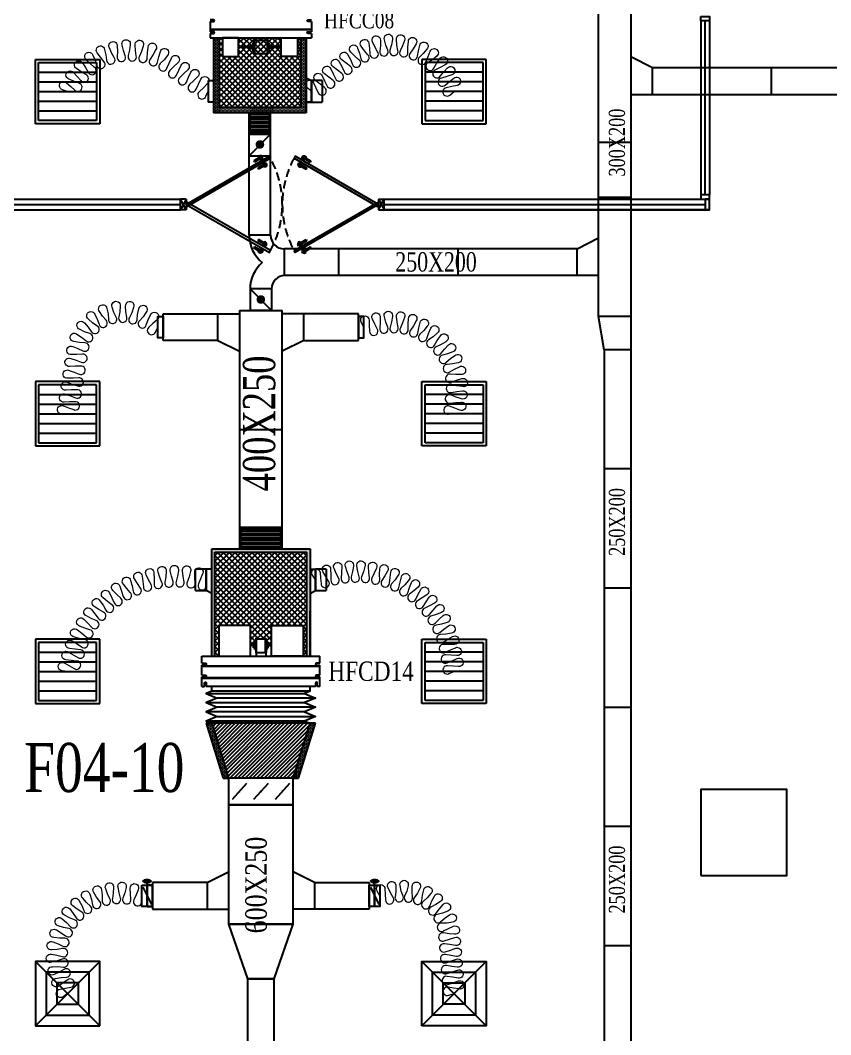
# Model space of a CAD drawing. Header units: metres. Extents: x 352651 to 1421851, y -87441 to -24441.
# Drawn here: x 658941 to 666491, y -66743 to -57295 of the extents above; entities that cross this region are included whole.
import ezdxf
from ezdxf.enums import TextEntityAlignment as Align

# ---------------------------------------------------------------- set-up
doc = ezdxf.new("R2010")
doc.units = ezdxf.units.M
doc.header["$LTSCALE"] = 300
doc.header["$MEASUREMENT"] = 0
doc.linetypes.add('DASHED2', pattern=[0.375, 0.25, -0.125])
for name, color, linetype in [('bat noi mem', 4, 'CONTINUOUS'), ('CUA', 8, 'CONTINUOUS'), ('CUAGIO', 2, 'CONTINUOUS'), ('KHUAT', 8, 'DASHED2'), ('KT', 1, 'CONTINUOUS'), ('thiet bi', 11, 'CONTINUOUS'), ('vach', 6, 'CONTINUOUS')]:
    doc.layers.add(name, color=color, linetype=linetype)
doc.layers.add('noi mem', color=5, linetype='BATTING', lineweight=0)
doc.styles.add('PHU', font='vntimeh.shx', dxfattribs={"width": 0.8})
doc.styles.add('ROMANS', font='romans.shx', dxfattribs={"width": 0.75, "bigfont": 'romancvn.shx'})
doc.styles.add('VNCC-RMD', font='vntimeh.shx', dxfattribs={"width": 0.75, "height": 300, "bigfont": 'vns.shx'})
doc.linetypes.add('BATTING', pattern='A,0.0001,-0.1,[134,ltypeshp.shx,S=0.1,R=0,X=-0.1,Y=0],-0.2,[134,ltypeshp.shx,S=0.1,R=180,X=0.1,Y=0],-0.1', length=0.4001)
pattern_1 = [(180, (1216850.98, -6395.555), (-6.25, 12.5), [0, -12.5])]

# ---------------------------------------------------------------- blocks, each defined once
blk = doc.blocks.new('cot1')
at = {"layer": 'vach'}
blk.add_lwpolyline([(-400, -400), (400, -400), (400, 400), (-400, 400)], close=True, dxfattribs=at)
blk = doc.blocks.new('SAG')
at = {"layer": 'CUAGIO'}
for p, q in [((-300, 300), (-300, -300)), ((300, 300), (-300, 300)), ((300, -300), (300, 300)), ((-300, -300), (300, -300))]:
    blk.add_line(p, q, dxfattribs=at)
at = {"layer": 'CUAGIO', "color": 8}
for p, q in [((-270, 270), (-270, -270)), ((270, 270), (-270, 270)), ((-180, -270), (-180, 270)), ((-90, -270), (-90, 270)), ((0, -270), (0, 270)), ((90, -270), (90, 270)), ((180, -270), (180, 270)), ((270, -270), (270, 270)), ((-270, -270), (270, -270))]:
    blk.add_line(p, q, dxfattribs=at)
blk = doc.blocks.new('SAD')
at = {"layer": 'CUAGIO', "color": 8}
for p, q in [((-300, -300), (300, 300)), ((300, -300), (-300, 300))]:
    blk.add_line(p, q, dxfattribs=at)
at = {"layer": 'CUAGIO'}
blk.add_lwpolyline([(300, -300), (300, 300), (-300, 300), (-300, -300)], close=True, dxfattribs=at)
at = {"layer": 'CUAGIO', "color": 8}
for points in [[(200, -200), (200, 200), (-200, 200), (-200, -200)], [(100, -100), (100, 100), (-100, 100), (-100, -100)]]:
    blk.add_lwpolyline(points, close=True, dxfattribs=at)
blk = doc.blocks.new('1-van gio D200')
at = {"layer": 'CUAGIO'}
h = blk.add_hatch(dxfattribs=at)
h.set_pattern_fill('ANSI31', color=256, scale=100, style=0)
edge = h.paths.add_edge_path()
edge.add_ellipse((486127, -58494), major_axis=(-38.1, 0), ratio=0.310482, start_angle=0, end_angle=360, ccw=False)
for p, q in [((486167, -58437.3), (486087.1, -58277.5)), ((486127, -58257.4), (486127, -58494))]:
    blk.add_line(p, q, dxfattribs=at)
at = {"layer": 'CUAGIO', "const_width": 3}
for points in [[(486127, -58457.4), (486177, -58457.4), (486177, -58257.4), (486077, -58257.4), (486077, -58457.4), (486127, -58457.4)], [(486167, -58437.3), (486087.1, -58277.5)], [(486127, -58257.4), (486127, -58494)]]:
    blk.add_lwpolyline(points, dxfattribs=at)
at = {"layer": 'CUAGIO'}
blk.add_lwpolyline([(486177, -58457.4), (486077, -58457.4), (486077, -58257.4), (486177, -58257.4)], close=True, dxfattribs=at)
at = {"layer": 'CUAGIO', "const_width": 5.35}
blk.add_lwpolyline([(486130.7, -58357.4, -1), (486123.3, -58357.4, -1)], format="xyb", close=True, dxfattribs=at)
at = {"layer": 'CUAGIO', "extrusion": (0, 0, -1)}
blk.add_ellipse((486127, -58494), major_axis=(-38.1, 0), ratio=0.310482, start_param=-1.570796, end_param=4.712389, dxfattribs=at)
blk = doc.blocks.new('bac noi mem')
at = {"layer": 'bat noi mem'}
for p, q in [((493886.7, -64673), (493866.7, -64693)), ((494066.7, -64693), (493866.7, -64693)), ((493866.7, -64693), (493886.7, -64713)), ((493886.7, -64713), (493866.7, -64733)), ((494046.7, -64673), (493886.7, -64673)), ((494046.7, -64713), (493886.7, -64713)), ((494046.7, -64673), (494066.7, -64693)), ((494066.7, -64693), (494046.7, -64713)), ((494046.7, -64713), (494066.7, -64733)), ((494066.7, -64733), (493866.7, -64733)), ((493866.7, -64733), (493886.7, -64753)), ((493886.7, -64753), (493866.7, -64773)), ((494066.7, -64773), (493866.7, -64773)), ((493866.7, -64773), (493886.7, -64793)), ((493886.7, -64793), (493866.7, -64813)), ((494046.7, -64753), (493886.7, -64753)), ((494046.7, -64793), (493886.7, -64793)), ((494066.7, -64733), (494046.7, -64753)), ((494046.7, -64753), (494066.7, -64773)), ((494066.7, -64773), (494046.7, -64793)), ((494046.7, -64793), (494066.7, -64813)), ((494066.7, -64813), (493866.7, -64813)), ((493866.7, -64813), (493886.7, -64833)), ((493886.7, -64833), (493866.7, -64853)), ((494066.7, -64853), (493866.7, -64853)), ((493866.7, -64853), (493886.7, -64873)), ((494046.7, -64833), (493886.7, -64833)), ((494046.7, -64873), (493886.7, -64873)), ((494066.7, -64813), (494046.7, -64833)), ((494046.7, -64833), (494066.7, -64853)), ((494066.7, -64853), (494046.7, -64873))]:
    blk.add_line(p, q, dxfattribs=at)

msp = doc.modelspace()

# ---------------------------------------------------------------- hatches: boundary and pattern name
at = {"layer": 'CUAGIO'}
h = msp.add_hatch(dxfattribs=at)
h.set_pattern_fill('DOTS', color=256, scale=200, style=0)
h.set_pattern_definition([(0, (-168871.168, -113850.794), (6.25, 12.5), [0, -12.5])])
h.paths.add_polyline_path([(660792.4, -58107), (660792.4, -57457), (660742.4, -57457), (660742.4, -58157), (661604.4, -58157), (661604.4, -57457), (661554.4, -57457), (661554.4, -58107)])
at = {"layer": 'CUAGIO', "ltscale": 1.5}
h = msp.add_hatch(dxfattribs=at)
h.set_pattern_fill('ANSI37', color=9, scale=300, style=0)
h.set_pattern_definition([(45, (4500.133, 0), (-26.5165043, 26.5165043), []), (135, (4500.133, 0), (-26.5165043, -26.5165043), [])])
h.paths.add_polyline_path([(661554.4, -58107), (661554.4, -57457), (661522.1, -57457), (661522.1, -57632), (661372.1, -57632), (661372.1, -57549), (661266.9, -57549), (661266.9, -57564.7), (661256.3, -57564.7), (661256.3, -57524.3), (661266.9, -57524.3), (661266.9, -57539.9), (661372.1, -57539.9), (661372.1, -57457), (660974.6, -57457), (660974.6, -57632), (660824.6, -57632), (660824.6, -57457), (660792.4, -57457), (660792.4, -58107)])
h.paths.add_polyline_path([(661117.7, -57607.5, 0.725882), (661124.2, -57607.5)], flags=16)
h.paths.add_polyline_path([(661246.5, -57481.4, 0.725882), (661240, -57481.4), (661240, -57607.5, 0.725882), (661246.5, -57607.5)], flags=16)
h.paths.add_polyline_path([(661107.8, -57564.7), (661097.3, -57564.7), (661097.3, -57524.3), (661107.8, -57524.3)], flags=16)
at = {"layer": 'CUAGIO'}
h = msp.add_hatch(dxfattribs=at)
h.set_pattern_fill('DOTS', color=2, scale=200, style=0)
h.set_pattern_definition([(0, (62645.327, -32680.138), (6.25, 12.5), [0, -12.5])])
h.paths.add_polyline_path([(661610.2, -62247.6), (661610.2, -63217.6), (661640.2, -63217.6), (661640.2, -62217.6), (660724.2, -62217.6), (660724.2, -63217.6), (660754.2, -63217.6), (660754.2, -62247.6)])
at = {"layer": 'CUAGIO', "ltscale": 1.5}
h = msp.add_hatch(dxfattribs=at)
h.set_pattern_fill('ANSI37', color=9, scale=300, style=0)
h.set_pattern_definition([(45, (110060.286, -2617.093), (-26.5165043, 26.5165043), []), (135, (110060.286, -2617.093), (-26.5165043, -26.5165043), [])])
h.paths.add_polyline_path([(661085.4, -62931.6), (661085.4, -63119), (661114.8, -63119), (661114.8, -63098.8), (661125.3, -63098.8), (661125.3, -63083.1), (661135.2, -63083.1), (661135.2, -63058.1, -1), (661141.7, -63056), (661224.1, -63056, -1), (661230.5, -63058.1), (661230.5, -63083.1), (661240.4, -63083.1), (661240.4, -63098.8), (661251, -63098.8), (661251, -63119), (661280.4, -63119), (661280.4, -62931.6), (661575.4, -62931.6), (661575.4, -63217.6), (661610.2, -63217.6), (661610.2, -62247.6), (660754.2, -62247.6), (660754.2, -63217.6), (660790.4, -63217.6), (660790.4, -62931.6)])
at = {"layer": 'CUAGIO'}
h = msp.add_hatch(dxfattribs=at)
h.set_pattern_fill('DOTS', color=2, scale=200, angle=180, style=0)
h.set_pattern_definition(pattern_1)
h.paths.add_polyline_path([(660882.2, -64352.6), (660829.8, -64352.6), (660671.8, -63842.6), (660724.2, -63842.6)])
h = msp.add_hatch(dxfattribs=at)
h.set_pattern_fill('ANSI31', color=256, scale=200, style=0)
h.set_pattern_definition([(45, (-181458.08, -87768.71), (-17.6776695, 17.6776695), [])])
h.paths.add_polyline_path([(660724.2, -63842.6), (660882.2, -64352.6), (661482.2, -64352.6), (661640.2, -63842.6)])
h = msp.add_hatch(dxfattribs=at)
h.set_pattern_fill('DOTS', color=2, scale=200, angle=180, style=0)
h.set_pattern_definition(pattern_1)
h.paths.add_polyline_path([(661534.5, -64352.6), (661482.2, -64352.6), (661640.2, -63842.6), (661692.5, -63842.6)])

# ---------------------------------------------------------------- linework, layer by layer
at = {"layer": 'bat noi mem'}
for p, q in [((661382.2, -62017.6), (660982.2, -62017.6)), ((661002.2, -62017.6), (660982.2, -62037.6)), ((661382.2, -62037.6), (660982.2, -62037.6)), ((660982.2, -62037.6), (661002.2, -62057.6)), ((661002.2, -62057.6), (660982.2, -62077.6)), ((661362.2, -62057.6), (661002.2, -62057.6)), ((661362.2, -62017.6), (661382.2, -62037.6)), ((661382.2, -62037.6), (661362.2, -62057.6)), ((661362.2, -62057.6), (661382.2, -62077.6)), ((661382.2, -62077.6), (660982.2, -62077.6)), ((660982.2, -62077.6), (661002.2, -62097.6)), ((661002.2, -62097.6), (660982.2, -62117.6)), ((661382.2, -62117.6), (660982.2, -62117.6)), ((660982.2, -62117.6), (661002.2, -62137.6)), ((661002.2, -62137.6), (660982.2, -62157.6)), ((661382.2, -62157.6), (660982.2, -62157.6)), ((660982.2, -62157.6), (661002.2, -62177.6)), ((661362.2, -62097.6), (661002.2, -62097.6)), ((661362.2, -62137.6), (661002.2, -62137.6)), ((661382.2, -62077.6), (661362.2, -62097.6)), ((661362.2, -62097.6), (661382.2, -62117.6)), ((661382.2, -62117.6), (661362.2, -62137.6)), ((661362.2, -62137.6), (661382.2, -62157.6)), ((661382.2, -62157.6), (661362.2, -62177.6)), ((661002.2, -62177.6), (660982.2, -62197.6)), ((661382.2, -62197.6), (660982.2, -62197.6)), ((660982.2, -62197.6), (661002.2, -62217.6)), ((661362.2, -62177.6), (661002.2, -62177.6)), ((661362.2, -62217.6), (661002.2, -62217.6)), ((661362.2, -62177.6), (661382.2, -62197.6)), ((661382.2, -62197.6), (661362.2, -62217.6)), ((660674.2, -63564), (661590.2, -63564)), ((660674.2, -63649.7), (661590.2, -63649.7)), ((661690.2, -63606.9), (660774.2, -63606.9)), ((661590.2, -63735.4), (660674.2, -63735.4)), ((661690.2, -63692.6), (660774.2, -63692.6)), ((661590.2, -63821.2), (660674.2, -63821.2)), ((661640.2, -63842.6), (660724.2, -63842.6)), ((660774.2, -63778.3), (661690.2, -63778.3))]:
    msp.add_line(p, q, dxfattribs=at)
for points in [[(660724.2, -63542.6), (660674.2, -63564), (660774.2, -63606.9), (660674.2, -63649.7), (660774.2, -63692.6), (660674.2, -63735.4), (660774.2, -63778.3), (660674.2, -63821.2), (660724.2, -63842.6)], [(661640.2, -63542.6), (661590.2, -63564), (661690.2, -63606.9), (661590.2, -63649.7), (661690.2, -63692.6), (661590.2, -63735.4), (661690.2, -63778.3), (661590.2, -63821.2), (661640.2, -63842.6)]]:
    msp.add_lwpolyline(points, dxfattribs=at)
at = {"layer": 'CUA', "linetype": 'Continuous'}
for p, q in [((665282.1, -57299.6), (665282.1, -58919.6)), ((665322.1, -58919.6), (665322.1, -57299.6)), ((665362.1, -57299.6), (665362.1, -58919.6)), ((658122.1, -58959.6), (660432.1, -58959.6)), ((658122.1, -59009.6), (660432.1, -59009.6)), ((662332.1, -58959.6), (665362.1, -58959.6)), ((662332.1, -59009.6), (665322.1, -59009.6)), ((658122.1, -59059.6), (660432.1, -59059.6)), ((665362.1, -59059.6), (662332.1, -59059.6)), ((662332.1, -59059.6), (665362.1, -59059.6))]:
    msp.add_line(p, q, dxfattribs=at)
at = {"layer": 'CUA'}
for p, q in [((661202.9, -58561.4), (661152.8, -58590.4)), ((661192, -58597.8), (661166.1, -58552.8)), ((661561.3, -58561.4), (661611.5, -58590.4)), ((661572.2, -58597.8), (661598.2, -58552.8)), ((661161.1, -58578.4), (661116, -58604.4)), ((661116, -58604.4), (661122.3, -58615.2)), ((661167.3, -58589.2), (661122.3, -58615.2)), ((661199.5, -58645), (661154.5, -58671)), ((661160.7, -58681.8), (661154.5, -58671)), ((661205.8, -58655.8), (661160.7, -58681.8)), ((661241.4, -58628.1), (661191.2, -58657)), ((661204.5, -58619.3), (661230.5, -58664.3)), ((661522.9, -58628.1), (661573, -58657)), ((661559.8, -58619.3), (661533.8, -58664.3)), ((661558.5, -58655.8), (661603.5, -58681.8)), ((661564.7, -58645), (661609.8, -58671)), ((661597, -58589.2), (661642, -58615.2)), ((661603.2, -58578.4), (661648.2, -58604.4)), ((661603.5, -58681.8), (661609.8, -58671)), ((661648.2, -58604.4), (661642, -58615.2)), ((660432.1, -59059.6), (660432.1, -58960)), ((660484.9, -58960), (660432.1, -59059.6)), ((660484.9, -59059.6), (660432.1, -58960)), ((660484.9, -58960), (660432.1, -58960)), ((660484.9, -58960), (660484.9, -59059.6)), ((662279.4, -58960), (662279.4, -59059.6)), ((662279.4, -58960), (662332.1, -59059.6)), ((662279.4, -59059.6), (662332.1, -58960)), ((662279.4, -58960), (662332.1, -58960)), ((662332.1, -59059.6), (662332.1, -58960)), ((660484.9, -59059.6), (660432.1, -59059.6)), ((662279.4, -59059.6), (662332.1, -59059.6)), ((661116, -59415.2), (661122.3, -59404.4)), ((661161.1, -59441.2), (661116, -59415.2)), ((661167.3, -59430.4), (661122.3, -59404.4)), ((661160.7, -59337.8), (661154.5, -59348.6)), ((661199.5, -59374.6), (661154.5, -59348.6)), ((661205.8, -59363.8), (661160.7, -59337.8)), ((661192, -59421.8), (661166.1, -59466.8)), ((661241.4, -59391.5), (661191.2, -59362.6)), ((661204.5, -59400.3), (661230.5, -59355.3)), ((661522.9, -59391.5), (661573, -59362.6)), ((661559.8, -59400.3), (661533.8, -59355.3)), ((661558.5, -59363.8), (661603.5, -59337.8)), ((661564.7, -59374.6), (661609.8, -59348.6)), ((661572.2, -59421.8), (661598.2, -59466.8)), ((661597, -59430.4), (661642, -59404.4)), ((661603.2, -59441.2), (661648.2, -59415.2)), ((661603.5, -59337.8), (661609.8, -59348.6)), ((661648.2, -59415.2), (661642, -59404.4)), ((661202.9, -59458.2), (661152.8, -59429.2)), ((661561.3, -59458.2), (661611.5, -59429.2))]:
    msp.add_line(p, q, dxfattribs=at)
at = {"layer": 'CUA', "linetype": 'Continuous'}
for points in [[(665282.1, -57259.6), (665362.1, -57259.6), (665362.1, -57299.6), (665282.1, -57299.6)], [(665282.1, -58959.6), (665362.1, -58959.6), (665362.1, -58919.6), (665282.1, -58919.6)], [(665362.1, -58959.6), (665322.1, -58959.6), (665322.1, -59059.6), (665362.1, -59059.6)]]:
    msp.add_lwpolyline(points, close=True, dxfattribs=at)
at = {"layer": 'CUA'}
for points in [[(661272.5, -58579.5), (660495.5, -59028.1), (660484.9, -59009.8), (661261.9, -58561.2)], [(661491.8, -58579.5), (662268.8, -59028.1), (662279.4, -59009.8), (661502.3, -58561.2)], [(661272.5, -59440.1), (660495.5, -58991.5), (660484.9, -59009.8), (661261.9, -59458.4)], [(661491.8, -59440.1), (662268.8, -58991.5), (662279.4, -59009.8), (661502.3, -59458.4)]]:
    msp.add_lwpolyline(points, close=True, dxfattribs=at)
at = {"layer": 'CUA', "extrusion": (0, 0, -1)}
for centre, major_axis in [((661179, -58575.2), (17.6, -4.7)), ((661546.8, -58641.9), (-4.7, 17.6)), ((661217.5, -59377.7), (4.7, -17.6)), ((661585.2, -59444.4), (-17.6, 4.7))]:
    msp.add_ellipse(centre, major_axis=major_axis, ratio=1, dxfattribs=at)
at = {"layer": 'CUA'}
for centre, major_axis in [((661585.2, -58575.2), (-17.6, -4.7)), ((661217.5, -58641.9), (4.7, 17.6)), ((661179, -59444.4), (17.6, 4.7)), ((661546.8, -59377.7), (-4.7, -17.6))]:
    msp.add_ellipse(centre, major_axis=major_axis, ratio=1, dxfattribs=at)
at = {"layer": 'CUAGIO', "color": 2}
for p, q in [((661655.1, -57417.5), (661655.1, -57457)), ((664829.6, -57738.1), (664629.4, -57636.1)), ((664829.6, -57988.1), (664829.6, -57788.1)), ((665939.6, -57988.1), (665939.6, -57788.1)), ((661604.4, -58157), (660742.4, -58157)), ((661554.4, -58107), (660792.4, -58107)), ((661073.4, -58367), (661073.4, -58157)), ((661273.4, -58367), (661273.4, -58157)), ((661073.4, -58357), (661273.4, -58357)), ((664629.4, -58434), (664329.4, -58434)), ((664629.4, -58944), (664329.4, -58944)), ((664129.1, -59422.6), (664329.4, -59320.7)), ((661909.1, -59672.6), (661909.1, -59422.6)), ((663019.1, -59672.6), (663019.1, -59422.6)), ((664129.1, -59672.6), (664129.1, -59472.6)), ((664379.4, -60364), (664329.4, -60054)), ((664629.4, -60054), (664629.4, -60364)), ((660724.2, -63217.6), (660724.2, -62217.6)), ((660724.2, -62217.6), (661640.2, -62217.6)), ((660754.2, -62247.6), (661610.2, -62247.6)), ((661640.2, -62217.6), (661640.2, -63217.6)), ((661692.5, -63842.6), (660671.8, -63842.6)), ((661640.2, -63842.6), (661692.5, -63842.6)), ((660829.8, -64352.6), (660882.2, -64352.6)), ((661466.7, -64352.6), (660897.7, -64352.6)), ((661482.2, -64352.6), (661534.5, -64352.6))]:
    msp.add_line(p, q, dxfattribs=at)
at = {"layer": 'CUAGIO'}
for p, q in [((660742.4, -57457), (660742.4, -58157)), ((660792.4, -57457), (660792.4, -58107)), ((661554.4, -57457), (661554.4, -58107)), ((661604.4, -57457), (661604.4, -58157)), ((669269.6, -57738.1), (664829.6, -57738.1)), ((664829.6, -57988.1), (664829.6, -57738.1)), ((665939.6, -57988.1), (665939.6, -57738.1)), ((660692.4, -57856.2), (660692.4, -58056.2)), ((661654.4, -57856.2), (661654.4, -58056.2)), ((661654.4, -58056.2), (661654.4, -57856.2)), ((661754.1, -57856.2), (661754.1, -58056.2)), ((675551.5, -57988.1), (664629.4, -57988.1)), ((661654.4, -58056.2), (661754.1, -58056.2)), ((661073.4, -59297.6), (661073.4, -58334.3)), ((661273.4, -58357), (661073.4, -58557)), ((661273.4, -59297.6), (661273.4, -58334.3)), ((661073.4, -58557), (661273.4, -58557)), ((661273.4, -59297.6), (661073.4, -59297.6)), ((664129.1, -59422.6), (661398.4, -59422.6)), ((661398.4, -59422.6), (661398.4, -59672.6)), ((664129.1, -59672.6), (664129.1, -59422.6)), ((664329.4, -59672.6), (661407, -59672.6)), ((661082.1, -59790.4), (661082.1, -59997.6)), ((661282.1, -59797.6), (661082.1, -59797.6)), ((661082.1, -59797.6), (661282.1, -59997.6)), ((661282, -59797.6), (661082.1, -59797.6)), ((661282, -59797.6), (661282.1, -59997.6)), ((660272.2, -60277.5), (660272.2, -60027.5)), ((660272.2, -60027.5), (660982.2, -60027.5)), ((660282.2, -60027.5), (660982.2, -60027.5)), ((660782.2, -60277.5), (660782.2, -60027.5)), ((660782.2, -60277.5), (660782.2, -60027.5)), ((660982.2, -59997.6), (660982.2, -62217.6)), ((660982.2, -59997.6), (661382.2, -59997.6)), ((661282.1, -59997.6), (661082.1, -59997.6)), ((661382.2, -62217.6), (661382.2, -59997.6)), ((662082.1, -60027.5), (661382.2, -60027.5)), ((662092.1, -60027.5), (661382.2, -60027.5)), ((661582.2, -60277.5), (661582.2, -60027.5)), ((661582.2, -60277.5), (661582.2, -60027.5)), ((662092.1, -60277.5), (662092.1, -60027.5)), ((660782.2, -60277.5), (660272.2, -60277.5)), ((660782.2, -60277.5), (660282.2, -60277.5)), ((660782.2, -60277.5), (660982.2, -60377.5)), ((660782.2, -60277.5), (660982.2, -60377.5)), ((661582.2, -60277.5), (661382.2, -60377.5)), ((661582.2, -60277.5), (661382.2, -60377.5)), ((661582.2, -60277.5), (662082.1, -60277.5)), ((661582.2, -60277.5), (662092.1, -60277.5)), ((664379.4, -60364), (664379.4, -68134)), ((664629.4, -60364), (664379.4, -60364)), ((664629.4, -60344.1), (664629.4, -68998.8)), ((660982.2, -61107.6), (661382.2, -61107.6)), ((664629.4, -61474), (664379.4, -61474)), ((660754.2, -63217.6), (660754.2, -62247.6)), ((661610.2, -63217.6), (661610.2, -62247.6)), ((660574.5, -62606.9), (660574.5, -62406.9)), ((660674.2, -62406.9), (660574.5, -62406.9)), ((660674.2, -62606.9), (660674.2, -62406.9)), ((660674.2, -62406.9), (660674.2, -62606.9)), ((660674.2, -62406.9), (660674.2, -62606.9)), ((661690.2, -62406.9), (661690.2, -62606.9)), ((661690.2, -62606.9), (661690.2, -62406.9)), ((661789.9, -62406.9), (661789.9, -62606.9)), ((661690.2, -62606.9), (661789.9, -62606.9)), ((664629.4, -62584), (664379.4, -62584)), ((661640.2, -63217.6), (661640.2, -62796.2)), ((664629.4, -63694), (664379.4, -63694)), ((661049.1, -64403.3), (660915.2, -64551.9)), ((661249.1, -64403.3), (661115.2, -64551.9)), ((661449.1, -64403.3), (661315.2, -64551.9)), ((661482.2, -64602.6), (660882.2, -64602.6)), ((664629.4, -64804), (664379.4, -64804)), ((660682.2, -65324.5), (660882.2, -65224.5)), ((661682.2, -65324.5), (661482.2, -65224.5)), ((660682.2, -65324.5), (660172.2, -65324.5)), ((660172.2, -65324.5), (660172.2, -65574.5)), ((660682.2, -65324.5), (660682.2, -65574.5)), ((661682.2, -65324.5), (662192.2, -65324.5)), ((661682.2, -65324.5), (661682.2, -65574.5)), ((662192.2, -65324.5), (662192.2, -65574.5)), ((660172.2, -65574.5), (660882.2, -65574.5)), ((662192.2, -65574.5), (661482.2, -65574.5)), ((664629.4, -65914), (664379.4, -65914))]:
    msp.add_line(p, q, dxfattribs=at)
at = {"layer": 'CUAGIO', "color": 2}
for points in [[(664329.4, -56891.6), (664629.4, -56891.6), (664629.4, -60054), (664329.4, -60054)], [(660882.2, -65712.6), (661482.2, -65712.6), (661482.2, -64602.6), (660882.2, -64602.6)]]:
    msp.add_lwpolyline(points, close=True, dxfattribs=at)
at = {"layer": 'CUAGIO'}
for points in [[(660692.4, -57856.2), (660742.4, -57856.2)], [(661604.4, -57830.9), (661654.4, -57856.2)], [(661754.1, -57856.2), (661654.4, -57856.2)], [(660742.4, -58056.2), (660692.4, -58056.2)], [(661604.4, -58056.2), (661654.4, -58056.2)], [(661654.4, -58056.2), (661604.4, -58056.2)], [(660724.2, -62406.9), (660674.2, -62406.9)], [(661640.2, -62406.9), (661690.2, -62406.9)], [(661789.9, -62406.9), (661690.2, -62406.9)], [(660574.5, -62606.9), (660674.2, -62606.9)], [(660724.2, -62632.1), (660674.2, -62606.9)], [(661640.2, -62632.1), (661690.2, -62606.9)], [(660671.8, -63842.6), (660829.8, -64352.6)], [(661482.2, -64352.6), (661640.2, -63842.6), (660724.2, -63842.6), (660882.2, -64352.6)], [(661534.5, -64352.6), (661692.5, -63842.6)]]:
    msp.add_lwpolyline(points, dxfattribs=at)
for points, const_width in [([(661193.4, -58451.5, -1), (661153.4, -58451.5, -1)], 40), ([(661162.1, -59895.5, 1), (661202.1, -59895.5, 1)], 40), ([(660977.2, -64477.6, -1), (660987.2, -64477.6, -1)], 10), ([(661177.2, -64477.6, -1), (661187.2, -64477.6, -1)], 10), ([(661377.2, -64477.6, -1), (661387.2, -64477.6, -1)], 10)]:
    msp.add_lwpolyline(points, format="xyb", close=True, dxfattribs=dict(at, const_width=const_width))
for points in [[(660272.2, -60252.5), (660222.2, -60252.5), (660222.2, -60052.5), (660272.2, -60052.5)], [(662092.1, -60252.5), (662142.1, -60252.5), (662142.1, -60052.5), (662092.1, -60052.5)], [(660882.2, -64602.6), (661482.2, -64602.6), (661482.2, -64352.6), (660882.2, -64352.6)], [(660172.2, -65349.5), (660122.2, -65349.5), (660122.2, -65549.5), (660172.2, -65549.5)], [(662192.2, -65349.5), (662242.2, -65349.5), (662242.2, -65549.5), (662192.2, -65549.5)], [(661482.2, -65712.6), (660882.2, -65712.6), (661057.2, -66222.6), (661307.2, -66222.6)], [(661057.2, -66222.6), (661057.2, -67332.6), (661307.2, -67332.6), (661307.2, -66222.6)]]:
    msp.add_lwpolyline(points, close=True, dxfattribs=at)
for centre, radius, start, end in [((661398.4, -59297.6), 325, 180, 231.28389), ((661398.4, -59297.6), 125, 180, 270), ((661407, -59797.6), 325, 130.69362, 180), ((661407, -59797.6), 125, 90, 180)]:
    msp.add_arc(centre, radius, start, end, dxfattribs=at)
at = {"layer": 'KHUAT'}
for centre, start, end in [((660482.9, -59009.8), 331.40997, 28.59003), ((662281.4, -59009.8), 151.40997, 208.59003)]:
    msp.add_arc(centre, 899.3, start, end, dxfattribs=at)
at = {"layer": 'noi mem', "linetype": 'ByBlock', "ltscale": 1.5}
for points in [[(661654.4, -57956.2), (661613.8, -57924.7, -1.333333), (661671.9, -57877.3), (661694.6, -57923.4), (661717.2, -57969.5, 1.333333), (661775.3, -57922.1), (661734.8, -57890.6), (661694.2, -57859.2, -1.333333), (661752.3, -57811.8), (661774.9, -57857.9), (661797.6, -57903.9, 1.333333), (661855.7, -57856.5), (661815.1, -57825.1), (661774.5, -57793.6, -1.333333), (661832.7, -57746.2), (661855.3, -57792.3), (661877.9, -57838.4, 1.333333), (661936, -57791), (661895.5, -57759.5), (661854.9, -57728.1, -1.333333), (661913, -57680.7), (661935.7, -57726.8), (661958.3, -57772.8, 1.333333), (662016.4, -57725.4), (661975.8, -57694), (661935.3, -57662.6, -1.333333), (661993.4, -57615.2), (662016, -57661.2), (662036.7, -57707.6, 1.333333), (662096.4, -57662.3), (662057.3, -57629.9), (662020.6, -57593.3, -1.333333), (662084, -57553.3), (662101.2, -57602.3), (662113.5, -57651.5, 1.333333), (662180.2, -57617.2), (662147.3, -57578.6), (662117.4, -57536.2, -1.333333), (662186.8, -57507.7), (662195.2, -57558.9), (662198.9, -57609.6, 1.333333), (662270.5, -57587.3), (662244.7, -57543.5), (662222.6, -57496.6, -1.333333), (662295.9, -57480.5), (662295.4, -57532.4), (662290.2, -57582.9, 1.333333), (662364.6, -57573.3), (662346.8, -57525.8), (662333.1, -57475.7, -1.333333), (662408, -57472.6), (662398.6, -57523.6), (662384.8, -57572.5, 1.333333), (662459.7, -57575.8), (662450.4, -57525.9), (662445.5, -57474.3, -1.333333), (662519.8, -57484.1), (662501.7, -57532.7), (662479.7, -57578.5, 1.333333), (662553, -57594.7), (662552.3, -57543.9), (662556.5, -57492.2, -1.333333), (662628, -57514.7), (662601.8, -57559.5), (662572.2, -57600.7, 1.333333), (662641.6, -57629.4), (662649.7, -57579.2), (662662.7, -57529, -1.333333), (662729.3, -57563.5), (662695.7, -57603.1), (662659.5, -57638.6, 1.333333), (662722.8, -57678.8), (662739.5, -57630.8), (662761, -57583.6, -1.333333), (662820.6, -57629.1), (662780.7, -57662.3), (662738.9, -57691, 1.333333), (662794.4, -57741.5), (662819.1, -57697.1), (662848.4, -57654.3, -1.333333), (662899.3, -57709.4), (662854.3, -57735.2), (662808.1, -57756.3, 1.333333), (662854, -57815.6), (662886, -57776.2), (662922.2, -57739.1, -1.333333), (662962.9, -57802.1), (662914.1, -57819.8), (662865, -57832.6, 1.333333), (662900, -57898.9), (662938.3, -57865.6), (662978.7, -57834, -1.333333), (663010.4, -57901.9), (662960.2, -57912.6), (662910, -57923.2, 1.333333), (662941.7, -57991.2), (662982.1, -57959.6)], [(659382.1, -57959.6), (659334.5, -57941.8, -1.333333), (659373.1, -57877.6), (659411.1, -57911.4), (659449, -57945.2, 1.333333), (659487.8, -57881), (659440.2, -57863.2), (659393.3, -57842, -1.333333), (659436.1, -57780.4), (659472.3, -57817), (659504.1, -57856, 1.333333), (659552.3, -57798.5), (659508.4, -57774), (659466.1, -57744.6, -1.333333), (659519.4, -57691.8), (659548.4, -57734.4), (659572.6, -57778.4, 1.333333), (659630.4, -57730.7), (659591.7, -57698.6), (659555.4, -57662.1, -1.333333), (659617.4, -57619.8), (659638.2, -57666.9), (659654, -57714.6, 1.333333), (659719.5, -57678.1), (659687.3, -57639.5), (659658.2, -57597, -1.333333), (659726.8, -57566.7), (659738.7, -57616.8), (659745.6, -57666.5, 1.333333), (659816.7, -57642.6), (659792, -57598.8), (659771.1, -57551.7, -1.333333), (659844, -57534.3), (659846.7, -57585.7), (659844.4, -57635.9, 1.333333), (659918.7, -57625.2), (659902.3, -57577.7), (659890.3, -57527.6, -1.333333), (659965.2, -57523.7), (659958.5, -57574.8), (659947.2, -57623.7, 1.333333), (660022.1, -57626.6), (660014.7, -57577), (660011.9, -57525.5, -1.333333), (660086.3, -57535.3), (660070.4, -57584.3), (660050.4, -57630.4, 1.333333), (660123.6, -57646.8), (660125.3, -57596.6), (660131.9, -57545.5, -1.333333), (660203.3, -57568.6), (660178.8, -57613.9), (660150.8, -57655.6, 1.333333), (660219.7, -57685), (660230.5, -57636), (660246.3, -57586.9, -1.333333), (660312.3, -57622.6), (660280, -57662.7), (660244.9, -57698.6, 1.333333), (660307.4, -57740.1), (660326.8, -57693.7), (660348.4, -57647.7, -1.333333), (660409.3, -57691.4), (660372.5, -57726.5), (660335.8, -57761.7, 1.333333), (660396.7, -57805.4), (660418.2, -57759.3), (660439.8, -57713.3, -1.333333), (660500.7, -57757), (660463.9, -57792.1), (660427.2, -57827.3, 1.333333), (660488.1, -57871), (660509.6, -57825), (660531.2, -57778.9, -1.333333), (660592.1, -57822.6), (660555.3, -57857.8), (660518.5, -57892.9, 1.333333), (660579.5, -57936.6), (660601, -57890.6), (660622.5, -57844.5, -1.333333), (660683.5, -57888.2), (660646.7, -57923.4), (660609.9, -57958.5, 1.333333), (660670.8, -58002.3), (660692.4, -57956.2)], [(659382.1, -60959.6), (659331.3, -60961.2, -1.333333), (659342.9, -60887.1), (659390.8, -60904.3), (659438.7, -60921.4, 1.333333), (659450.4, -60847.3), (659399.5, -60848.9), (659348.6, -60850.6, -1.333333), (659360.3, -60776.5), (659408.2, -60793.6), (659456.1, -60810.8, 1.333333), (659467.8, -60736.7), (659416.9, -60738.3), (659366, -60740, -1.333333), (659377.7, -60665.9), (659425.6, -60683), (659473.5, -60700.2, 1.333333), (659485.1, -60626.1), (659434.3, -60627.7), (659383.4, -60629.3, -1.333333), (659395, -60555.3), (659442.9, -60572.4), (659490.9, -60589.6, 1.333333), (659502.5, -60515.5), (659451.6, -60517.1), (659400.8, -60518.7, -1.333333), (659412.4, -60444.6), (659460.3, -60461.8), (659508.2, -60478.9, 1.333333), (659519.9, -60404.8), (659469, -60406.5), (659418, -60407.9, -1.333333), (659429.9, -60333.9), (659477.9, -60351.2), (659523, -60372.6, 1.333333), (659541.7, -60300), (659491.8, -60297), (659441, -60286.7, -1.333333), (659469.2, -60217.2), (659512.8, -60245.2), (659550.7, -60277.7, 1.333333), (659587.8, -60212.6), (659540.5, -60196.6), (659494.2, -60173.2, -1.333333), (659539.7, -60113.6), (659574.4, -60152.1), (659602.4, -60193.5, 1.333333), (659655.4, -60140.4), (659614, -60112.5), (659575.5, -60077.8, -1.333333), (659635.1, -60032.3), (659658.4, -60078.5), (659674.5, -60125.9, 1.333333), (659739.6, -60088.7), (659707, -60050.8), (659679, -60007.2, -1.333333), (659748.5, -59979), (659758.8, -60029.7), (659761.9, -60079.6, 1.333333), (659834.5, -60060.9), (659813, -60015.8), (659797.5, -59966.3, -1.333333), (659872, -59957.5), (659868.6, -60009.2), (659858.3, -60058.1, 1.333333), (659933.3, -60059.2), (659924.5, -60010), (659922.6, -59958.2, -1.333333), (659996.8, -59969.2), (659979.8, -60018.2), (659957.1, -60062.7, 1.333333), (660029.1, -60083.5), (660033.6, -60033.8), (660045.4, -59983.3, -1.333333), (660114, -60013.5), (660084.8, -60056.3), (660051.1, -60093.2, 1.333333), (660115.1, -60132.3), (660132.5, -60085.4), (660154.8, -60039.6, -1.333333), (660215, -60084.4), (660177.4, -60118.9), (660139.8, -60153.2, 1.333333), (660199.8, -60198.2), (660222.2, -60152.5)], [(662142.1, -60152.5), (662118, -60107.3, -1.333333), (662190.3, -60087.4), (662192.7, -60138.6), (662195, -60189.8, 1.333333), (662267.4, -60170), (662243.3, -60124.7), (662221.3, -60077.8, -1.333333), (662294.6, -60061.6), (662294.5, -60113.4), (662289.7, -60163.9, 1.333333), (662364.1, -60154.1), (662346.4, -60106.6), (662332.9, -60056.6, -1.333333), (662407.8, -60053.2), (662398.8, -60104.2), (662385.5, -60153.2, 1.333333), (662460.4, -60156.3), (662451.2, -60106.4), (662446.4, -60054.8, -1.333333), (662520.8, -60064.3), (662503.2, -60113), (662481.7, -60159, 1.333333), (662555, -60174.8), (662554.4, -60124.1), (662558.5, -60072.5, -1.333333), (662630.2, -60094.6), (662604.5, -60139.6), (662575.4, -60181.2, 1.333333), (662645, -60209.3), (662653.1, -60159.3), (662666, -60109.1, -1.333333), (662732.8, -60143.2), (662699.8, -60183.1), (662664, -60219.1, 1.333333), (662727.7, -60258.7), (662744.3, -60210.8), (662765.6, -60163.6, -1.333333), (662825.6, -60208.6), (662786.2, -60242.3), (662744.8, -60271.6, 1.333333), (662800.8, -60321.6), (662825.3, -60277.2), (662854.4, -60234.3, -1.333333), (662905.8, -60288.9), (662861.2, -60315.4), (662815.4, -60337.2, 1.333333), (662862, -60396), (662893.7, -60356.5), (662929.7, -60319.2, -1.333333), (662971, -60381.8), (662922.6, -60400.2), (662873.8, -60413.9, 1.333333), (662909.6, -60479.8), (662947.6, -60446.3), (662989.5, -60415.7, -1.333333), (663019.4, -60484.5), (662968.6, -60494.4), (662918.1, -60499.4, 1.333333), (662942.1, -60570.5), (662985.3, -60544), (663031.8, -60521.1, -1.333333), (663049.5, -60594), (662997.7, -60595), (662947.2, -60591.3, 1.333333), (662958.6, -60665.5), (663005.7, -60646.8), (663055.4, -60632.1, -1.333333), (663060.4, -60706.9), (663009.2, -60699.1), (662960, -60686.8, 1.333333), (662958.6, -60761.8), (663008.2, -60751.5), (663059.7, -60745.5, -1.333333), (663051.9, -60820.1), (663002.8, -60803.6), (662954.7, -60785.9, 1.333333), (662944.9, -60860.2), (662995.9, -60855.6), (663047, -60851, -1.333333), (663037.1, -60925.3), (662989, -60907.6), (662941, -60889.8, 1.333333), (662931.1, -60964.2), (662982.1, -60959.6)], [(661690.2, -62506.9), (661662.8, -62463.4, -1.333333), (661733.9, -62439.4), (661738.4, -62490.6), (661743, -62541.9, 1.333333), (661814, -62517.9), (661786.7, -62474.4), (661760.5, -62429.7, -1.333333), (661832.3, -62407.9), (661835.4, -62459.6), (661835.3, -62510.7, 1.333333), (661908.2, -62493.1), (661884.9, -62447.6), (661864, -62400.3, -1.333333), (661937.8, -62386.8), (661934.9, -62438.5), (661929.1, -62489.3, 1.333333), (662003.5, -62480), (661985.5, -62432.3), (661970.1, -62382.8, -1.333333), (662044.9, -62377.8), (662036.2, -62428.9), (662024.6, -62478.6, 1.333333), (662099.6, -62478), (662087.1, -62428.4), (662077.5, -62377.5, -1.333333), (662152.4, -62381.1), (662138, -62430.9), (662120.8, -62479, 1.333333), (662195.4, -62486.8), (662188.6, -62436.2), (662184.8, -62384.6, -1.333333), (662258.9, -62396.6), (662238.8, -62444.4), (662216.3, -62490.2, 1.333333), (662289.5, -62506.5), (662288.5, -62455.5), (662290.7, -62403.7, -1.333333), (662362.8, -62424.2), (662337.5, -62469.3), (662309.9, -62512.3, 1.333333), (662380.8, -62536.8), (662385.6, -62486), (662393.6, -62434.8, -1.333333), (662463, -62463.4), (662432.7, -62505.4), (662400.4, -62544.9, 1.333333), (662468, -62577.3), (662478.6, -62527.4), (662492.4, -62477.4, -1.333333), (662558, -62513.7), (662523.2, -62552), (662486.5, -62587.6, 1.333333), (662550, -62627.5), (662566.2, -62579.1), (662585.6, -62531, -1.333333), (662646.7, -62574.5), (662607.7, -62608.6), (662567.3, -62639.8, 1.333333), (662625.8, -62686.7), (662647.4, -62640.4), (662672.2, -62594.9, -1.333333), (662727.9, -62645), (662685.3, -62674.4), (662641.6, -62700.8, 1.333333), (662694.4, -62754.1), (662721.1, -62710.6), (662750.9, -62668.2, -1.333333), (662800.6, -62724.4), (662754.9, -62748.7), (662708.4, -62769.9, 1.333333), (662754.8, -62828.9), (662786.4, -62788.7), (662820.7, -62750, -1.333333), (662863.7, -62811.4), (662815.5, -62830.4), (662767, -62846.2, 1.333333), (662806.4, -62910), (662842.3, -62873.7), (662880.8, -62839.2, -1.333333), (662916.5, -62905.1), (662866.5, -62918.5), (662816.4, -62928.7, 1.333333), (662848.3, -62996.6), (662888.1, -62964.6), (662930.4, -62934.6, -1.333333), (662958.3, -63004.2), (662907.1, -63011.8), (662856.2, -63016.2, 1.333333), (662880.2, -63087.3), (662923.4, -63060), (662968.7, -63035.1, -1.333333), (662988.6, -63107.4), (662936.8, -63109.1), (662885.8, -63107.7, 1.333333), (662901.5, -63181.1), (662947.5, -63158.9), (662994.7, -63138.5, -1.333333), (663007.5, -63212.4), (662956.2, -63209.1), (662904.9, -63205.7, 1.333333), (662917.6, -63279.6), (662964.8, -63259.2), (663012.1, -63238.9, -1.333333), (663024.8, -63312.8), (662973.5, -63309.4), (662922.2, -63306, 1.333333), (662934.9, -63379.9), (662982.1, -63359.6)], [(659382.1, -63359.6), (659331.5, -63353.5, -1.333333), (659355.1, -63282.4), (659399.3, -63307.9), (659443.5, -63333.4, 1.333333), (659467.2, -63262.3), (659416.5, -63256.2), (659365.9, -63250.2, -1.333333), (659389.6, -63179), (659433.8, -63204.5), (659477.9, -63230.1, 1.333333), (659501.6, -63158.9), (659451, -63152.9), (659400.1, -63145.3, -1.333333), (659425.8, -63074.8), (659469.6, -63101.7), (659511.2, -63130.6, 1.333333), (659540.6, -63061.7), (659491, -63051.6), (659441.2, -63038.5, -1.333333), (659474.4, -62971.3), (659515.1, -63002.8), (659553.3, -63036.1, 1.333333), (659590.1, -62970.8), (659541.8, -62955.3), (659493.8, -62936.9, -1.333333), (659534.1, -62873.7), (659571.1, -62909.4), (659605.4, -62946.7, 1.333333), (659649.1, -62885.8), (659602.8, -62865.2), (659557.1, -62841.6, -1.333333), (659604.1, -62783.2), (659637, -62822.8), (659667, -62863.6, 1.333333), (659717.1, -62807.8), (659673.4, -62782.3), (659630.5, -62753.8, -1.333333), (659683.6, -62700.9), (659711.9, -62743.8), (659737.3, -62787.6, 1.333333), (659793.2, -62737.7), (659752.5, -62707.5), (659713, -62674.6, -1.333333), (659771.6, -62627.7), (659795, -62673.5), (659815.5, -62719.9, 1.333333), (659876.6, -62676.3), (659839.4, -62641.9), (659803.7, -62604.8, -1.333333), (659867, -62564.7), (659885.4, -62612.7), (659900.6, -62661, 1.333333), (659966.1, -62624.4), (659932.9, -62586.1), (659901.5, -62545.4, -1.333333), (659968.8, -62512.4), (659981.8, -62562.1), (659991.7, -62611.8, 1.333333), (660060.7, -62582.6), (660031.9, -62540.9), (660005.1, -62497, -1.333333), (660075.7, -62471.5), (660083.1, -62522.4), (660087.5, -62572.9, 1.333333), (660159.4, -62551.3), (660135.3, -62506.7), (660113.5, -62460.2, -1.333333), (660186.4, -62442.6), (660188.2, -62494), (660187.1, -62544.6, 1.333333), (660260.9, -62531), (660241.8, -62484.1), (660225.2, -62435.4, -1.333333), (660299.6, -62425.9), (660295.8, -62477.2), (660289.1, -62527.4, 1.333333), (660363.9, -62522), (660350.1, -62473.2), (660338.9, -62423, -1.333333), (660413.9, -62421.7), (660404.5, -62472.2), (660392.4, -62521.5, 1.333333), (660467.4, -62524.2), (660459, -62474.2), (660453.3, -62423.1, -1.333333), (660528, -62430), (660513.2, -62479.2), (660495.8, -62526.8, 1.333333), (660570, -62537.8), (660567.1, -62487.2), (660566, -62436.1, -1.333333), (660639.8, -62449.7), (660620.6, -62497), (660601.4, -62544.3, 1.333333), (660675.2, -62557.9), (660674.2, -62506.9)], [(659382.1, -66359.6), (659340.1, -66388.7, -1.333333), (659311.3, -66319.5), (659361.6, -66310.2), (659411.9, -66301, 1.333333), (659383.1, -66231.7), (659341.1, -66260.9), (659298.8, -66289.8, -1.333333), (659270.4, -66220.4), (659320.9, -66211.4), (659371.2, -66206.3, 1.333333), (659347.8, -66135), (659304.2, -66160.6), (659257.3, -66182.5, -1.333333), (659240.6, -66109.3), (659292.3, -66108.6), (659342.7, -66112.7, 1.333333), (659332.7, -66038.4), (659285.2, -66055.6), (659235.1, -66068.5, -1.333333), (659231.9, -65993.6), (659283, -66002.2), (659331.7, -66015.5, 1.333333), (659335.5, -65940.6), (659285.6, -65948.9), (659234, -65952.4, -1.333333), (659244.5, -65878.2), (659293.1, -65896), (659338.7, -65917.9, 1.333333), (659356, -65844.9), (659305.5, -65844), (659254.1, -65838.1, -1.333333), (659278, -65767), (659322.5, -65793.4), (659363.3, -65823.2, 1.333333), (659393.6, -65754.6), (659344.1, -65744.5), (659294.6, -65729.3, -1.333333), (659331.1, -65663.8), (659370.1, -65697.8), (659404.8, -65734.6, 1.333333), (659447.1, -65672.7), (659400.2, -65653.7), (659354.3, -65629.8, -1.333333), (659402.1, -65572), (659434.2, -65612.5), (659461.7, -65655, 1.333333), (659514.5, -65601.8), (659471.9, -65574.6), (659431.2, -65542.7, -1.333333), (659488.7, -65494.6), (659512.9, -65540.4), (659532.1, -65587.1, 1.333333), (659593.8, -65544.5), (659556.8, -65510), (659522.6, -65471.2, -1.333333), (659587.9, -65434.3), (659603.4, -65483.7), (659613.7, -65533.2, 1.333333), (659682.2, -65502.5), (659652.1, -65461.8), (659625.5, -65417.5, -1.333333), (659696.4, -65393.1), (659702.6, -65444.5), (659703.8, -65495.1, 1.333333), (659776.7, -65477.3), (659754.5, -65431.9), (659736.5, -65383.4, -1.333333), (659810.6, -65372.4), (659807.4, -65424.1), (659799.4, -65474, 1.333333), (659874.2, -65469.8), (659860.7, -65421.1), (659851.8, -65370.1, -1.333333), (659926.7, -65372.8), (659914.1, -65423), (659897.1, -65470.6, 1.333333), (659971.5, -65480.2), (659967.1, -65429.8), (659965.7, -65378.7, -1.333333), (660039.4, -65392.4), (660019.6, -65439.6), (659999.8, -65486.8, 1.333333), (660073.6, -65500.6), (660072.2, -65449.5)], [(662292.2, -65449.5), (662266.7, -65404.8, -1.333333), (662338.7, -65383.9), (662341, -65435.3), (662343.3, -65486.7, 1.333333), (662415.3, -65465.9), (662389.8, -65421.2), (662367, -65374.3, -1.333333), (662440.2, -65358), (662439.4, -65410.2), (662432.3, -65460.4, 1.333333), (662506.9, -65452.9), (662489.9, -65405.1), (662478.7, -65354.1, -1.333333), (662553.7, -65355.5), (662540.7, -65406), (662522, -65453.1, 1.333333), (662596.3, -65463.3), (662591, -65412.9), (662592.1, -65360.7, -1.333333), (662664.6, -65379.6), (662640.2, -65425.7), (662610.9, -65467.1, 1.333333), (662680.8, -65494.4), (662687.4, -65444.2), (662700.7, -65393.7, -1.333333), (662766.8, -65429.1), (662732.2, -65468.1), (662694.1, -65501.6, 1.333333), (662755.6, -65544.5), (662773.9, -65497.2), (662798.6, -65451.3, -1.333333), (662854.6, -65501.2), (662811.8, -65531), (662766.9, -65554.6, 1.333333), (662816.6, -65610.7), (662845.4, -65569), (662880.3, -65530.2, -1.333333), (662923, -65591.8), (662874.4, -65610.8), (662825.2, -65623.1, 1.333333), (662860.4, -65689.4), (662898.2, -65655.6), (662941.1, -65626, -1.333333), (662968.2, -65695.9), (662916.5, -65703), (662865.8, -65703.5, 1.333333), (662884.4, -65776.1), (662929.1, -65752.2), (662977.8, -65733.4, -1.333333), (662987.8, -65807.8), (662935.9, -65802.5), (662885.1, -65794.6, 1.333333), (662891.3, -65869.3), (662940.1, -65853.1), (662988.9, -65837, -1.333333), (662995.1, -65911.7), (662944.3, -65903.8), (662893.5, -65895.9, 1.333333), (662899.7, -65970.6), (662948.5, -65954.4), (662997.3, -65938.2, -1.333333), (663003.5, -66013), (662952.7, -66005.1), (662901.9, -65997.2, 1.333333), (662908.1, -66071.9), (662956.9, -66055.7), (663005.7, -66039.5, -1.333333), (663011.9, -66114.3), (662961.1, -66106.4), (662910.3, -66098.4, 1.333333), (662916.5, -66173.2), (662965.3, -66157), (663014.1, -66140.8, -1.333333), (663020.4, -66215.6), (662969.5, -66207.6), (662918.7, -66199.7, 1.333333), (662924.9, -66274.5), (662973.7, -66258.3), (663022.6, -66242.1, -1.333333), (663028.8, -66316.8), (662977.9, -66308.9), (662927.1, -66301, 1.333333), (662933.3, -66375.8), (662982.1, -66359.6)]]:
    msp.add_lwpolyline(points, format="xyb", dxfattribs=at)
at = {"layer": 'thiet bi'}
for p, q in [((661655.1, -57380), (660709.1, -57380)), ((661655.1, -57385), (660709.1, -57385)), ((660709.1, -57417.5), (660709.1, -57457)), ((660709.1, -57457), (661655.1, -57457)), ((661107.8, -57524.3), (661097.3, -57524.3)), ((661097.3, -57524.3), (661097.3, -57564.7)), ((661117.7, -57508.5), (661107.8, -57508.5)), ((661107.8, -57508.5), (661107.8, -57580.4)), ((661121, -57479.1), (661121, -57457)), ((661124.2, -57481.4), (661124.2, -57607.5)), ((661240, -57481.4), (661240, -57607.5)), ((661243.2, -57479.1), (661243.2, -57457)), ((661246.5, -57607.5), (661246.5, -57481.4)), ((661246.5, -57508.5), (661256.3, -57508.5)), ((661256.3, -57508.5), (661256.3, -57580.4)), ((661256.3, -57524.3), (661266.9, -57524.3)), ((661266.9, -57524.3), (661266.9, -57564.7)), ((661094.3, -57539.9), (660974.6, -57539.9)), ((660974.6, -57539.9), (660974.6, -57549)), ((661094.3, -57549), (660974.6, -57549)), ((661107.8, -57564.7), (661097.3, -57564.7)), ((661117.7, -57580.4), (661107.8, -57580.4)), ((661246.5, -57580.4), (661256.3, -57580.4)), ((661256.3, -57564.7), (661266.9, -57564.7)), ((661372.1, -57539.9), (661266.9, -57539.9)), ((661372.1, -57549), (661266.9, -57549)), ((661114.8, -63139.2), (661114.8, -63098.8)), ((661125.3, -63098.8), (661114.8, -63098.8)), ((661125.3, -63155), (661125.3, -63083.1)), ((661135.2, -63083.1), (661125.3, -63083.1)), ((661135.2, -63056), (661135.2, -63182.1)), ((661135.2, -63056), (661230.5, -63056)), ((661141.7, -63182.1), (661141.7, -63056)), ((661224.1, -63182.1), (661224.1, -63056)), ((661230.5, -63056), (661230.5, -63182.1)), ((661230.5, -63083.1), (661240.4, -63083.1)), ((661240.4, -63155), (661240.4, -63083.1)), ((661240.4, -63098.8), (661251, -63098.8)), ((661251, -63139.2), (661251, -63098.8)), ((661114.8, -63119), (661085.4, -63119)), ((661125.3, -63139.2), (661114.8, -63139.2)), ((661135.2, -63155), (661125.3, -63155)), ((661135.2, -63182.1), (661230.5, -63182.1)), ((661138.5, -63184.4), (661138.5, -63217.6)), ((661227.3, -63184.4), (661227.3, -63217.6)), ((661230.5, -63155), (661240.4, -63155)), ((661240.4, -63139.2), (661251, -63139.2)), ((661251, -63119), (661280.4, -63119)), ((660633.3, -63283.6), (660633.3, -63217.6)), ((660633.3, -63394.6), (660633.3, -63299.6)), ((661732.3, -63283.6), (661732.3, -63217.6)), ((661732.3, -63394.6), (661732.3, -63299.6)), ((661731.8, -63309.3), (660633.8, -63309.3)), ((661731.8, -63314.3), (660633.8, -63314.3)), ((660633.3, -63499.6), (660633.3, -63410.6)), ((661731.8, -63420.3), (660633.8, -63420.3)), ((661731.8, -63425.8), (660633.8, -63425.8)), ((661732.3, -63499.6), (661732.3, -63410.6)), ((661691.7, -63499.6), (660673.8, -63499.6)), ((660724.2, -63542.6), (660724.2, -63499.6)), ((661640.2, -63542.6), (660724.2, -63542.6)), ((661640.2, -63542.6), (661640.2, -63499.6))]:
    msp.add_line(p, q, dxfattribs=at)
for points in [[(660709.1, -57306.5), (660741.1, -57306.5, 1), (660741.1, -57290.5), (660709.1, -57290.5)], [(661655.1, -57306.5), (661623.1, -57306.5, -1), (661623.1, -57290.5), (661655.1, -57290.5)], [(660709.1, -57417.5), (660741.1, -57417.5, 1), (660741.1, -57401.5), (660709.1, -57401.5)], [(661655.1, -57417.5), (661623.1, -57417.5, -1), (661623.1, -57401.5), (661655.1, -57401.5)], [(660633.3, -63283.6), (660665.8, -63283.6, -1), (660665.8, -63299.6), (660633.3, -63299.6)], [(661732.3, -63283.6), (661699.7, -63283.6, 1), (661699.7, -63299.6), (661732.3, -63299.6)], [(660633.3, -63394.6), (660665.8, -63394.6, -1), (660665.8, -63410.6), (660633.3, -63410.6)], [(661732.3, -63394.6), (661699.7, -63394.6, 1), (661699.7, -63410.6), (661732.3, -63410.6)], [(660657.8, -63499.6), (660657.8, -63467.6, -1), (660673.8, -63467.6), (660673.8, -63499.6)], [(661707.7, -63499.6), (661707.7, -63467.6, 1), (661691.7, -63467.6), (661691.7, -63499.6)]]:
    msp.add_lwpolyline(points, format="xyb", dxfattribs=at)
for points in [[(660709.1, -57306.5), (660709.1, -57401.5)], [(661655.1, -57306.5), (661655.1, -57401.5)], [(661246.5, -57607.5), (661117.7, -57607.5), (661117.7, -57481.4), (661246.5, -57481.4)], [(660633.3, -63217.6), (661732.3, -63217.6)], [(660633.3, -63394.6), (660633.3, -63299.6)], [(661732.3, -63394.6), (661732.3, -63299.6)], [(660633.3, -63499.6), (660657.8, -63499.6)], [(661732.3, -63499.6), (661707.7, -63499.6)]]:
    msp.add_lwpolyline(points, dxfattribs=at)
for points in [[(660824.6, -57632), (660974.6, -57632), (660974.6, -57457), (660824.6, -57457)], [(661522.1, -57632), (661372.1, -57632), (661372.1, -57457), (661522.1, -57457)], [(661085.4, -62931.6), (660790.4, -62931.6), (660790.4, -63217.6), (661085.4, -63217.6)], [(661280.4, -62931.6), (661575.4, -62931.6), (661575.4, -63217.6), (661280.4, -63217.6)]]:
    msp.add_lwpolyline(points, close=True, dxfattribs=at)
for centre, start, end in [((661121, -57482.5), 18.04953, 161.95047), ((661243.2, -57482.5), 18.04953, 161.95047), ((661121, -57606.5), 198.04953, 341.95047), ((661243.2, -57606.5), 198.04953, 341.95047), ((661138.5, -63057), 18.04953, 161.95047), ((661227.3, -63057), 18.04953, 161.95047), ((661138.5, -63181), 198.04953, 341.95047), ((661227.3, -63181), 198.04953, 341.95047)]:
    msp.add_arc(centre, 3.41, start, end, dxfattribs=at)

# ---------------------------------------------------------------- block references
at = {"layer": 'CUAGIO', "xscale": -1}
for p, rotation in [((659382.1, -57959.6), 270), ((662982.1, -60959.6), 90), ((662982.1, -63359.6), 90)]:
    msp.add_blockref('SAG', p, dxfattribs=dict(at, rotation=rotation))
at = {"layer": 'CUAGIO'}
for name, p, rotation in [('SAG', (662982.1, -57959.6), 90), ('SAG', (659382.1, -60959.6), 270), ('SAG', (659382.1, -63359.6), 270), ('1-van gio D200', (1146249.2, -123806.8), 180), ('1-van gio D200', (1148369.2, -123806.8), 180)]:
    msp.add_blockref(name, p, dxfattribs=dict(at, rotation=rotation))
for name, p in [('bac noi mem', (167206.7, 6516)), ('SAD', (659382.1, -66359.6))]:
    msp.add_blockref(name, p, dxfattribs=at)
at = {"layer": 'CUAGIO', "xscale": -1}
msp.add_blockref('SAD', (662982.1, -66359.6), dxfattribs=at)
at = {"layer": 'vach'}
msp.add_blockref('cot1', (665682.1, -64859.6), dxfattribs=at)

# ---------------------------------------------------------------- texts
at = {"layer": 'CUAGIO', "color": 2, "style": 'PHU', "width": 0.75}
for s, p in [('300x200', (664574.6, -58434)), ('250x200', (664574.6, -61967.6)), ('250x200', (664574.6, -65297.6))]:
    msp.add_text(s, height=150, rotation=90, dxfattribs=at).set_placement(p, align=Align.CENTER)
msp.add_text('250X200', height=180, dxfattribs=at).set_placement((662814.2, -59635.3), align=Align.CENTER)
at = {"layer": 'CUAGIO', "color": 3, "style": 'VNCC-RMD', "width": 0.75}
msp.add_text('400x250', height=300, rotation=90, dxfattribs=at).set_placement((661315.6, -61049.7), align=Align.CENTER)
at = {"layer": 'CUAGIO', "color": 2, "style": 'PHU'}
for s, insert, char_height, width, attachment_point in [('hfcc08', (661770.1, -57220), 150, 679.92, 1), ('hfcd14', (661810, -63450), 180, 795.013, 7)]:
    msp.add_mtext(s, dxfattribs=dict(at, insert=insert, char_height=char_height, width=width, attachment_point=attachment_point))
at = {"layer": 'CUAGIO', "color": 2, "insert": (661037.5, -64899.2), "char_height": 200, "width": 1155.253, "attachment_point": 3, "rotation": 90, "style": 'PHU'}
msp.add_mtext('600x250', dxfattribs=at)
at = {"layer": 'KT', "ltscale": 1.5, "insert": (658977.3, -64026.5), "char_height": 456.096, "width": 2517.297, "attachment_point": 1, "style": 'ROMANS'}
msp.add_mtext('{\\fTimes New Roman|b0|i0|c0|p18;F04-10}', dxfattribs=at)

doc.saveas('drawing.dxf')
